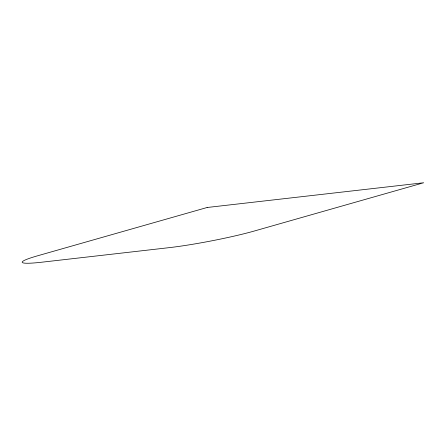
<?xml version="1.0" encoding="UTF-8"?>
<svg xmlns="http://www.w3.org/2000/svg" width="446" height="446" viewBox="0 0 446 446"><rect width="100%" height="100%" fill="white"/><g stroke="black" fill="none" stroke-linecap="round" stroke-linejoin="round"><path stroke-width="0.67" d="M207.15 207.485L37.899 255.709A61.581 5.045 -10.9 0 0 42.086 262.17L169.028 247.669A61.581 5.045 -10.9 0 0 254.449 230.978L423.7 182.754L207.15 207.485"/></g></svg>
